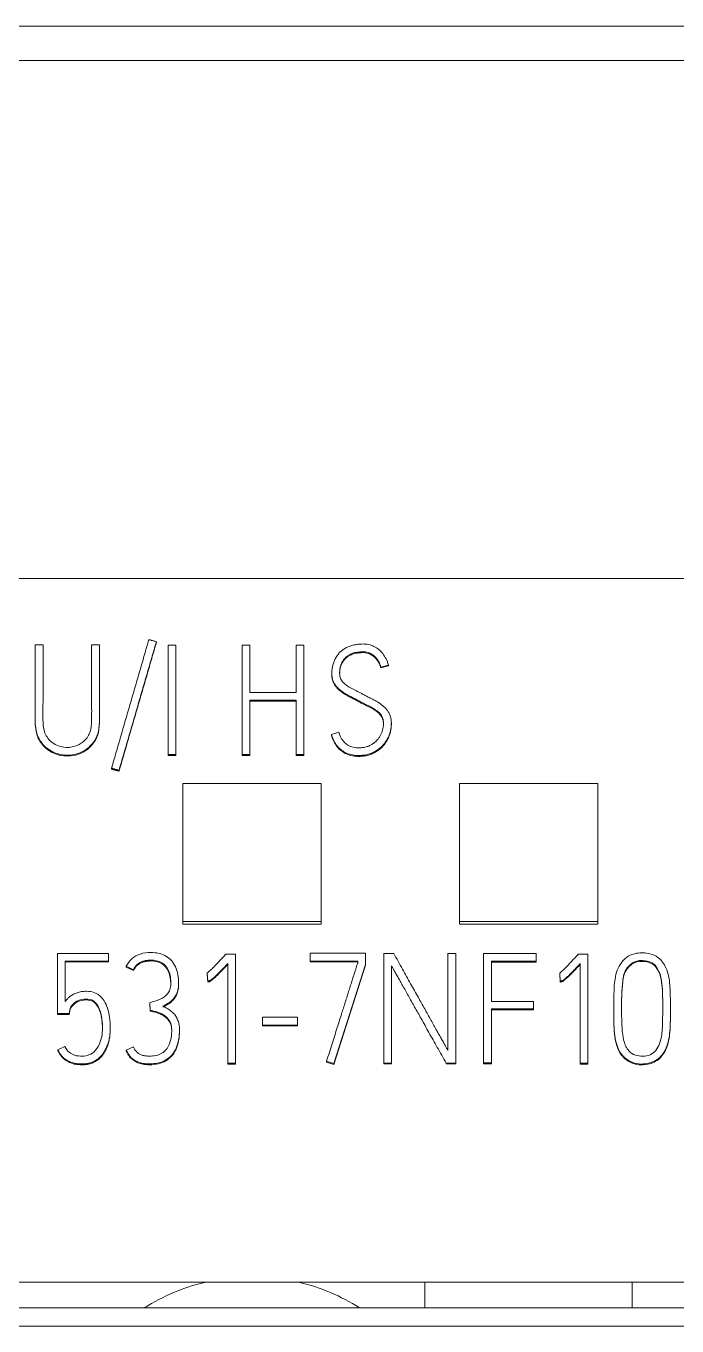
# Model space of a CAD drawing. Header units: millimetres. Extents: x 4137 to 6698, y 1400 to 3585.
# Drawn here: x 5156.38 to 5165.8, y 3076.97 to 3095.78 of the extents above; entities that cross this region are included whole.
import ezdxf

# ---------------------------------------------------------------- set-up
doc = ezdxf.new("R2010")
doc.units = ezdxf.units.MM
doc.layers.add('000-PI-Oprema', color=30, linetype='Continuous', lineweight=5)
doc.layers.add('004-PI-DIN Šina', color=3, linetype='Continuous')

msp = doc.modelspace()

# ---------------------------------------------------------------- linework, layer by layer
at = {"layer": '000-PI-Oprema', "color": 0, "linetype": 'ByBlock', "lineweight": 0}
for p, q in [((5176.048, 3087.785), (5151.248, 3087.785)), ((5157.327, 3086.826), (5157.327, 3086.814)), ((5158.264, 3086.87), (5158.264, 3086.858)), ((5159.504, 3086.822), (5159.504, 3085.239)), ((5159.615, 3086.822), (5159.504, 3086.822)), ((5159.615, 3086.135), (5159.615, 3086.822)), ((5160.398, 3086.822), (5160.285, 3086.822)), ((5160.285, 3086.822), (5160.285, 3086.135)), ((5160.398, 3085.239), (5160.398, 3086.822)), ((5157.327, 3086.592), (5157.327, 3086.571)), ((5157.327, 3086.387), (5157.327, 3086.4)), ((5160.802, 3086.413), (5160.802, 3086.401)), ((5161.512, 3086.503), (5161.621, 3086.533)), ((5161.512, 3086.49), (5161.621, 3086.521)), ((5161.512, 3086.503), (5161.512, 3086.49)), ((5161.621, 3086.533), (5161.621, 3086.521)), ((5156.51, 3086.202), (5156.51, 3086.189)), ((5157.327, 3086.141), (5157.327, 3086.128)), ((5160.285, 3086.135), (5159.615, 3086.135)), ((5159.615, 3085.239), (5159.615, 3086.023)), ((5159.615, 3086.023), (5160.285, 3086.023)), ((5160.285, 3086.023), (5160.285, 3085.239)), ((5159.615, 3086.01), (5160.285, 3086.01)), ((5156.509, 3085.782), (5156.509, 3085.769)), ((5161.663, 3085.675), (5161.663, 3085.688)), ((5160.904, 3085.561), (5160.796, 3085.53)), ((5160.796, 3085.53), (5160.796, 3085.517)), ((5158.435, 3085.237), (5158.435, 3085.224)), ((5158.545, 3085.237), (5158.545, 3085.224)), ((5159.504, 3085.239), (5159.504, 3085.226)), ((5159.504, 3085.239), (5159.615, 3085.239)), ((5159.504, 3085.226), (5159.615, 3085.226)), ((5159.615, 3085.239), (5159.615, 3085.226)), ((5160.285, 3085.239), (5160.285, 3085.226)), ((5160.285, 3085.239), (5160.398, 3085.239)), ((5160.285, 3085.226), (5160.398, 3085.226)), ((5160.398, 3085.239), (5160.398, 3085.226)), ((5157.616, 3085.041), (5157.616, 3085.028)), ((5157.724, 3085.01), (5157.724, 3084.998)), ((5158.648, 3084.82), (5158.648, 3082.822)), ((5160.648, 3084.82), (5158.648, 3084.82)), ((5160.648, 3082.822), (5160.648, 3084.82)), ((5162.648, 3084.82), (5162.648, 3082.822)), ((5164.648, 3084.82), (5162.648, 3084.82)), ((5164.648, 3082.822), (5164.648, 3084.82)), ((5158.648, 3082.822), (5158.648, 3082.783)), ((5158.648, 3082.822), (5160.648, 3082.822)), ((5158.648, 3082.783), (5160.648, 3082.783)), ((5160.648, 3082.822), (5160.648, 3082.783)), ((5162.648, 3082.822), (5162.648, 3082.783)), ((5162.648, 3082.822), (5164.648, 3082.822)), ((5162.648, 3082.783), (5164.648, 3082.783)), ((5164.648, 3082.822), (5164.648, 3082.783)), ((5156.835, 3082.36), (5157.573, 3082.36)), ((5156.835, 3081.489), (5156.835, 3082.36)), ((5157.573, 3082.36), (5157.573, 3082.25)), ((5159.269, 3082.352), (5159.409, 3082.352)), ((5159.409, 3082.352), (5159.409, 3080.771)), ((5160.489, 3082.363), (5160.489, 3082.25)), ((5161.288, 3082.363), (5160.489, 3082.363)), ((5161.288, 3082.202), (5161.288, 3082.363)), ((5161.555, 3082.36), (5161.555, 3080.773)), ((5161.699, 3082.36), (5161.555, 3082.36)), ((5162.595, 3082.36), (5162.482, 3082.36)), ((5162.482, 3082.36), (5162.482, 3080.956)), ((5162.595, 3080.773), (5162.595, 3082.36)), ((5162.997, 3082.36), (5162.997, 3080.778)), ((5163.758, 3082.36), (5162.997, 3082.36)), ((5163.758, 3082.248), (5163.758, 3082.36)), ((5164.368, 3082.352), (5164.508, 3082.352)), ((5164.508, 3082.352), (5164.508, 3080.771)), ((5156.945, 3082.25), (5156.945, 3081.665)), ((5157.573, 3082.25), (5156.945, 3082.25)), ((5157.573, 3082.238), (5156.945, 3082.238)), ((5157.573, 3082.25), (5157.573, 3082.238)), ((5157.829, 3082.176), (5157.829, 3082.163)), ((5157.829, 3082.176), (5157.931, 3082.125)), ((5157.829, 3082.163), (5157.931, 3082.112)), ((5157.931, 3082.125), (5157.931, 3082.112)), ((5159, 3082.077), (5159, 3082.064)), ((5159.007, 3081.96), (5159, 3082.077)), ((5159.298, 3080.771), (5159.298, 3082.215)), ((5160.489, 3082.25), (5160.489, 3082.238)), ((5160.489, 3082.25), (5161.177, 3082.25)), ((5160.489, 3082.238), (5161.177, 3082.238)), ((5160.833, 3080.767), (5161.288, 3082.202)), ((5160.833, 3080.754), (5161.288, 3082.189)), ((5161.177, 3082.25), (5161.177, 3082.22)), ((5161.288, 3082.202), (5161.288, 3082.189)), ((5161.666, 3080.773), (5161.666, 3082.182)), ((5163.11, 3081.667), (5163.11, 3082.248)), ((5163.11, 3082.248), (5163.758, 3082.248)), ((5163.11, 3082.236), (5163.758, 3082.236)), ((5163.758, 3082.248), (5163.758, 3082.236)), ((5164.1, 3082.077), (5164.1, 3082.064)), ((5164.107, 3081.96), (5164.1, 3082.077)), ((5164.397, 3080.771), (5164.397, 3082.215)), ((5158.585, 3081.915), (5158.585, 3081.936)), ((5159.007, 3081.947), (5159, 3082.064)), ((5159.007, 3081.96), (5159.007, 3081.947)), ((5164.107, 3081.947), (5164.1, 3082.064)), ((5164.107, 3081.96), (5164.107, 3081.947)), ((5158.168, 3081.647), (5158.168, 3081.635)), ((5158.168, 3081.647), (5158.175, 3081.537)), ((5158.168, 3081.635), (5158.175, 3081.525)), ((5158.175, 3081.537), (5158.175, 3081.525)), ((5163.718, 3081.667), (5163.11, 3081.667)), ((5163.11, 3080.778), (5163.11, 3081.557)), ((5163.11, 3081.557), (5163.718, 3081.557)), ((5163.11, 3081.544), (5163.718, 3081.544)), ((5163.718, 3081.557), (5163.718, 3081.667)), ((5163.718, 3081.557), (5163.718, 3081.544)), ((5164.881, 3081.624), (5164.881, 3081.612)), ((5165.7, 3081.581), (5165.7, 3081.593)), ((5156.835, 3081.489), (5156.835, 3081.476)), ((5157.003, 3081.489), (5156.835, 3081.489)), ((5157.003, 3081.476), (5156.835, 3081.476)), ((5157.003, 3081.489), (5157.003, 3081.476)), ((5159.799, 3081.436), (5159.799, 3081.324)), ((5160.305, 3081.436), (5159.799, 3081.436)), ((5159.799, 3081.324), (5159.799, 3081.311)), ((5159.799, 3081.324), (5160.305, 3081.324)), ((5160.305, 3081.324), (5160.305, 3081.436)), ((5160.305, 3081.324), (5160.305, 3081.311)), ((5157.596, 3081.27), (5157.596, 3081.283)), ((5158.599, 3081.228), (5158.599, 3081.25)), ((5159.799, 3081.311), (5160.305, 3081.311)), ((5156.839, 3080.967), (5156.941, 3081.013)), ((5156.839, 3080.967), (5156.839, 3080.954)), ((5157.931, 3081.009), (5157.829, 3080.963)), ((5157.829, 3080.963), (5157.829, 3080.95)), ((5159.298, 3080.771), (5159.298, 3080.759)), ((5159.409, 3080.771), (5159.298, 3080.771)), ((5159.409, 3080.759), (5159.298, 3080.759)), ((5159.409, 3080.771), (5159.409, 3080.759)), ((5160.727, 3080.802), (5160.727, 3080.789)), ((5160.727, 3080.802), (5160.833, 3080.767)), ((5160.727, 3080.789), (5160.833, 3080.754)), ((5160.833, 3080.767), (5160.833, 3080.754)), ((5161.555, 3080.773), (5161.666, 3080.773)), ((5161.555, 3080.773), (5161.555, 3080.761)), ((5161.555, 3080.761), (5161.666, 3080.761)), ((5161.666, 3080.773), (5161.666, 3080.761)), ((5162.456, 3080.773), (5162.456, 3080.761)), ((5162.456, 3080.773), (5162.595, 3080.773)), ((5162.456, 3080.761), (5162.595, 3080.761)), ((5162.595, 3080.773), (5162.595, 3080.761)), ((5162.997, 3080.778), (5162.997, 3080.765)), ((5162.997, 3080.778), (5163.11, 3080.778)), ((5162.997, 3080.765), (5163.11, 3080.765)), ((5163.11, 3080.778), (5163.11, 3080.765)), ((5164.508, 3080.771), (5164.397, 3080.771)), ((5164.397, 3080.771), (5164.397, 3080.759)), ((5164.508, 3080.759), (5164.397, 3080.759)), ((5164.508, 3080.771), (5164.508, 3080.759)), ((5176.048, 3077.602), (5151.248, 3077.602)), ((5162.148, 3077.602), (5162.148, 3077.234)), ((5165.148, 3077.602), (5165.148, 3077.234)), ((5176.148, 3077.234), (5151.148, 3077.234)), ((5176.148, 3076.97), (5151.148, 3076.97))]:
    msp.add_line(p, q, dxfattribs=at)
for start, end in [(103.753, 122.3801), (57.6199, 76.247)]:
    msp.add_arc((5159.648, 3074.785), 2.9, start, end, dxfattribs=at)
for points, knots in [([(5156.511, 3086.826), (5156.511, 3086.756), (5156.51, 3086.6), (5156.511, 3086.36), (5156.51, 3086.122), (5156.512, 3085.905), (5156.505, 3085.699), (5156.535, 3085.486), (5156.678, 3085.31), (5156.872, 3085.225), (5157.069, 3085.226), (5157.245, 3085.295), (5157.368, 3085.42), (5157.439, 3085.582), (5157.441, 3085.772), (5157.44, 3086.003), (5157.44, 3086.274), (5157.44, 3086.538), (5157.44, 3086.724), (5157.44, 3086.811), (5157.44, 3086.826)], [0, 0, 0, 0, 0.056588, 0.12618, 0.193845, 0.248988, 0.301001, 0.361119, 0.417663, 0.475034, 0.525525, 0.571601, 0.623134, 0.662261, 0.7114, 0.774249, 0.84962, 0.929927, 0.98784, 1, 1, 1, 1]), ([(5157.327, 3086.826), (5157.327, 3086.784), (5157.327, 3086.685), (5157.327, 3086.517), (5157.327, 3086.295), (5157.327, 3086.038), (5157.329, 3085.784), (5157.324, 3085.563), (5157.22, 3085.418), (5157.08, 3085.345), (5156.909, 3085.331), (5156.735, 3085.405), (5156.628, 3085.568), (5156.623, 3085.739), (5156.624, 3085.916), (5156.624, 3086.123), (5156.624, 3086.377), (5156.624, 3086.619), (5156.624, 3086.772), (5156.624, 3086.826)], [0, 0, 0, 0, 0.037912, 0.088194, 0.15005, 0.235584, 0.316728, 0.37904, 0.427403, 0.467304, 0.515197, 0.575318, 0.625401, 0.679015, 0.724908, 0.783705, 0.863784, 0.951314, 1, 1, 1, 1]), ([(5161.621, 3086.533), (5161.612, 3086.564), (5161.59, 3086.622), (5161.542, 3086.698), (5161.483, 3086.76), (5161.414, 3086.805), (5161.335, 3086.832), (5161.257, 3086.839), (5161.186, 3086.835), (5161.123, 3086.825), (5161.066, 3086.809), (5161.013, 3086.786), (5160.965, 3086.757), (5160.923, 3086.723), (5160.888, 3086.682), (5160.857, 3086.637), (5160.833, 3086.586), (5160.815, 3086.531), (5160.805, 3086.472), (5160.801, 3086.413), (5160.805, 3086.359), (5160.816, 3086.311), (5160.835, 3086.269), (5160.861, 3086.232), (5160.892, 3086.198), (5160.927, 3086.167), (5160.965, 3086.139), (5161.007, 3086.112), (5161.052, 3086.088), (5161.099, 3086.065), (5161.146, 3086.04), (5161.192, 3086.014), (5161.238, 3085.99), (5161.282, 3085.968), (5161.325, 3085.947), (5161.367, 3085.927), (5161.405, 3085.905), (5161.44, 3085.883), (5161.472, 3085.858), (5161.498, 3085.831), (5161.521, 3085.802), (5161.539, 3085.769), (5161.548, 3085.73), (5161.551, 3085.691), (5161.549, 3085.652), (5161.542, 3085.615), (5161.532, 3085.575), (5161.517, 3085.535), (5161.496, 3085.497), (5161.471, 3085.461), (5161.44, 3085.427), (5161.403, 3085.397), (5161.36, 3085.371), (5161.311, 3085.35), (5161.255, 3085.338), (5161.171, 3085.333), (5161.061, 3085.348), (5160.953, 3085.434), (5160.913, 3085.516), (5160.904, 3085.561)], [0, 0, 0, 0, 0.029502, 0.056552, 0.082213, 0.107035, 0.131706, 0.157625, 0.177725, 0.196768, 0.215008, 0.232485, 0.249262, 0.265692, 0.282067, 0.298646, 0.315747, 0.333416, 0.35172, 0.370963, 0.387214, 0.402039, 0.415923, 0.429557, 0.443355, 0.457518, 0.472137, 0.48722, 0.502837, 0.518847, 0.535063, 0.551489, 0.567151, 0.582304, 0.596956, 0.611001, 0.624363, 0.637091, 0.649186, 0.660727, 0.671894, 0.683121, 0.695107, 0.708316, 0.719066, 0.730707, 0.743348, 0.756492, 0.769735, 0.783289, 0.797204, 0.811603, 0.826753, 0.842746, 0.859925, 0.878764, 0.920226, 0.957605, 1, 1, 1, 1]), ([(5160.796, 3085.53), (5160.805, 3085.498), (5160.828, 3085.439), (5160.877, 3085.361), (5160.94, 3085.299), (5161.015, 3085.255), (5161.102, 3085.229), (5161.187, 3085.222), (5161.264, 3085.227), (5161.331, 3085.24), (5161.392, 3085.263), (5161.447, 3085.293), (5161.497, 3085.328), (5161.54, 3085.369), (5161.577, 3085.415), (5161.608, 3085.465), (5161.632, 3085.518), (5161.65, 3085.574), (5161.661, 3085.631), (5161.665, 3085.689), (5161.661, 3085.745), (5161.649, 3085.798), (5161.627, 3085.845), (5161.599, 3085.886), (5161.566, 3085.923), (5161.528, 3085.955), (5161.486, 3085.985), (5161.442, 3086.013), (5161.394, 3086.037), (5161.344, 3086.062), (5161.295, 3086.087), (5161.248, 3086.112), (5161.203, 3086.136), (5161.161, 3086.157), (5161.12, 3086.178), (5161.082, 3086.197), (5161.047, 3086.218), (5161.015, 3086.239), (5160.986, 3086.261), (5160.962, 3086.285), (5160.941, 3086.312), (5160.926, 3086.341), (5160.917, 3086.375), (5160.914, 3086.42), (5160.918, 3086.473), (5160.93, 3086.531), (5160.951, 3086.578), (5160.979, 3086.617), (5161.009, 3086.65), (5161.043, 3086.675), (5161.079, 3086.694), (5161.117, 3086.709), (5161.154, 3086.717), (5161.19, 3086.721), (5161.222, 3086.724), (5161.255, 3086.726), (5161.289, 3086.723), (5161.326, 3086.716), (5161.358, 3086.703), (5161.387, 3086.686), (5161.413, 3086.667), (5161.435, 3086.645), (5161.454, 3086.622), (5161.471, 3086.598), (5161.485, 3086.573), (5161.496, 3086.548), (5161.505, 3086.525), (5161.51, 3086.51), (5161.512, 3086.503)], [0, 0, 0, 0, 0.030216, 0.057834, 0.084112, 0.110126, 0.13699, 0.166062, 0.187444, 0.207786, 0.227532, 0.246694, 0.265147, 0.28321, 0.301078, 0.318906, 0.33698, 0.354995, 0.372624, 0.390132, 0.408102, 0.424528, 0.439934, 0.454952, 0.469937, 0.485134, 0.500714, 0.516729, 0.533253, 0.550073, 0.566929, 0.583824, 0.598837, 0.613277, 0.627146, 0.64033, 0.652736, 0.664395, 0.675364, 0.685785, 0.695827, 0.705789, 0.716159, 0.727332, 0.74751, 0.765141, 0.780786, 0.795151, 0.808601, 0.821478, 0.833928, 0.845962, 0.857807, 0.868933, 0.878649, 0.88698, 0.899043, 0.910208, 0.920757, 0.930874, 0.940594, 0.950061, 0.959303, 0.96829, 0.9771, 0.985473, 0.993098, 1, 1, 1, 1]), ([(5160.915, 3086.405), (5160.916, 3086.425), (5160.918, 3086.463), (5160.93, 3086.518), (5160.951, 3086.565), (5160.979, 3086.604), (5161.009, 3086.637), (5161.043, 3086.662), (5161.079, 3086.682), (5161.117, 3086.696), (5161.154, 3086.704), (5161.19, 3086.708), (5161.222, 3086.711), (5161.255, 3086.713), (5161.289, 3086.711), (5161.326, 3086.703), (5161.358, 3086.69), (5161.387, 3086.673), (5161.413, 3086.654), (5161.435, 3086.632), (5161.454, 3086.609), (5161.471, 3086.585), (5161.485, 3086.56), (5161.496, 3086.535), (5161.505, 3086.512), (5161.51, 3086.497), (5161.512, 3086.49)], [0, 0, 0, 0, 0.065823, 0.131059, 0.188942, 0.242091, 0.291852, 0.339495, 0.385558, 0.430084, 0.473906, 0.515072, 0.551021, 0.581842, 0.626473, 0.667782, 0.706813, 0.744244, 0.780205, 0.815232, 0.849428, 0.882676, 0.915274, 0.946254, 0.974465, 1, 1, 1, 1]), ([(5160.802, 3086.407), (5160.802, 3086.404), (5160.802, 3086.383), (5160.805, 3086.346), (5160.816, 3086.298), (5160.835, 3086.256), (5160.861, 3086.219), (5160.892, 3086.185), (5160.927, 3086.154), (5160.965, 3086.126), (5161.007, 3086.1), (5161.052, 3086.076), (5161.099, 3086.052), (5161.146, 3086.027), (5161.192, 3086.002), (5161.238, 3085.977), (5161.282, 3085.955), (5161.325, 3085.935), (5161.367, 3085.915), (5161.405, 3085.893), (5161.44, 3085.87), (5161.472, 3085.846), (5161.498, 3085.819), (5161.521, 3085.789), (5161.539, 3085.756), (5161.548, 3085.718), (5161.55, 3085.691), (5161.55, 3085.677)], [0, 0, 0, 0, 0.008262, 0.056111, 0.099761, 0.14064, 0.180782, 0.221408, 0.263107, 0.306149, 0.350557, 0.396538, 0.443676, 0.491422, 0.539784, 0.585899, 0.630514, 0.673652, 0.715005, 0.754346, 0.79182, 0.827432, 0.861414, 0.894293, 0.927346, 0.962637, 1, 1, 1, 1]), ([(5156.509, 3085.769), (5156.509, 3085.745), (5156.511, 3085.645), (5156.535, 3085.473), (5156.678, 3085.298), (5156.872, 3085.212), (5157.069, 3085.213), (5157.245, 3085.282), (5157.368, 3085.407), (5157.439, 3085.569), (5157.441, 3085.759), (5157.44, 3085.99), (5157.44, 3086.198), (5157.44, 3086.329), (5157.44, 3086.365)], [0, 0, 0, 0, 0.033223, 0.13371, 0.228223, 0.324119, 0.408514, 0.48553, 0.571667, 0.637068, 0.719204, 0.824256, 0.950238, 1, 1, 1, 1]), ([(5160.796, 3085.517), (5160.805, 3085.486), (5160.828, 3085.426), (5160.877, 3085.348), (5160.94, 3085.287), (5161.015, 3085.242), (5161.102, 3085.216), (5161.187, 3085.209), (5161.264, 3085.214), (5161.331, 3085.227), (5161.392, 3085.25), (5161.447, 3085.28), (5161.497, 3085.316), (5161.54, 3085.356), (5161.577, 3085.402), (5161.608, 3085.452), (5161.632, 3085.506), (5161.65, 3085.561), (5161.661, 3085.618), (5161.663, 3085.657), (5161.663, 3085.677), (5161.663, 3085.677)], [0, 0, 0, 0, 0.077352, 0.148056, 0.215328, 0.281923, 0.350695, 0.425118, 0.479856, 0.531932, 0.582482, 0.631538, 0.678776, 0.725017, 0.770759, 0.816399, 0.862669, 0.908787, 0.953917, 0.998739, 1, 1, 1, 1]), ([(5158.359, 3081.597), (5158.368, 3081.601), (5158.386, 3081.61), (5158.413, 3081.626), (5158.439, 3081.642), (5158.465, 3081.66), (5158.49, 3081.681), (5158.513, 3081.704), (5158.534, 3081.731), (5158.551, 3081.761), (5158.567, 3081.794), (5158.578, 3081.832), (5158.584, 3081.876), (5158.587, 3081.951), (5158.579, 3082.051), (5158.545, 3082.167), (5158.486, 3082.26), (5158.404, 3082.327), (5158.299, 3082.367), (5158.172, 3082.378), (5158.034, 3082.363), (5157.906, 3082.292), (5157.848, 3082.219), (5157.829, 3082.176)], [0, 0, 0, 0, 0.019459, 0.039301, 0.05955, 0.080105, 0.100989, 0.122386, 0.144292, 0.16684, 0.190353, 0.215738, 0.244087, 0.27581, 0.363621, 0.439823, 0.508996, 0.575574, 0.644592, 0.722009, 0.822031, 0.909956, 1, 1, 1, 1]), ([(5157.931, 3082.125), (5157.936, 3082.134), (5157.946, 3082.152), (5157.963, 3082.176), (5157.982, 3082.197), (5158.003, 3082.213), (5158.024, 3082.228), (5158.046, 3082.239), (5158.068, 3082.247), (5158.091, 3082.254), (5158.115, 3082.258), (5158.138, 3082.261), (5158.161, 3082.263), (5158.231, 3082.265), (5158.35, 3082.246), (5158.462, 3082.104), (5158.475, 3081.971), (5158.471, 3081.878), (5158.462, 3081.838), (5158.446, 3081.804), (5158.425, 3081.774), (5158.401, 3081.749), (5158.374, 3081.727), (5158.343, 3081.709), (5158.311, 3081.693), (5158.276, 3081.68), (5158.24, 3081.669), (5158.204, 3081.658), (5158.18, 3081.651), (5158.168, 3081.647)], [0, 0, 0, 0, 0.025161, 0.048595, 0.070641, 0.091589, 0.111603, 0.13094, 0.14993, 0.168791, 0.187661, 0.206323, 0.224495, 0.242226, 0.372375, 0.490579, 0.643633, 0.679942, 0.712328, 0.741834, 0.769901, 0.797396, 0.824894, 0.852838, 0.881452, 0.911007, 0.940973, 0.970636, 1, 1, 1, 1]), ([(5159, 3082.077), (5159.02, 3082.093), (5159.056, 3082.125), (5159.111, 3082.181), (5159.163, 3082.236), (5159.218, 3082.295), (5159.251, 3082.332), (5159.269, 3082.352)], [0, 0, 0, 0, 0.198846, 0.377684, 0.606339, 0.795382, 1, 1, 1, 1]), ([(5162.482, 3080.956), (5162.477, 3080.965), (5162.466, 3080.986), (5162.445, 3081.023), (5162.42, 3081.069), (5162.389, 3081.123), (5162.355, 3081.183), (5162.318, 3081.249), (5162.278, 3081.321), (5162.235, 3081.397), (5162.191, 3081.476), (5162.146, 3081.558), (5162.1, 3081.64), (5162.032, 3081.761), (5161.94, 3081.926), (5161.822, 3082.139), (5161.741, 3082.285), (5161.699, 3082.36)], [0, 0, 0, 0, 0.019057, 0.045144, 0.078261, 0.117077, 0.160259, 0.207807, 0.259003, 0.31313, 0.370188, 0.428711, 0.487234, 0.545757, 0.688172, 0.839586, 1, 1, 1, 1]), ([(5164.1, 3082.077), (5164.119, 3082.093), (5164.156, 3082.125), (5164.21, 3082.181), (5164.263, 3082.236), (5164.317, 3082.295), (5164.351, 3082.332), (5164.368, 3082.352)], [0, 0, 0, 0, 0.198846, 0.377684, 0.606339, 0.795382, 1, 1, 1, 1]), ([(5165.211, 3082.363), (5165.168, 3082.355), (5165.044, 3082.314), (5164.91, 3082.122), (5164.878, 3081.825), (5164.882, 3081.528), (5164.881, 3081.273), (5164.911, 3081.063), (5164.971, 3080.898), (5165.153, 3080.764), (5165.355, 3080.745), (5165.559, 3080.84), (5165.669, 3081.034), (5165.7, 3081.267), (5165.7, 3081.522), (5165.701, 3081.776), (5165.689, 3081.989), (5165.636, 3082.174), (5165.545, 3082.3), (5165.385, 3082.372), (5165.274, 3082.374), (5165.211, 3082.363)], [0, 0, 0, 0, 0.03125, 0.09375, 0.15625, 0.25, 0.3125, 0.34375, 0.40625, 0.4375, 0.5, 0.546875, 0.59375, 0.65625, 0.71875, 0.78125, 0.84375, 0.875, 0.921875, 0.953125, 1, 1, 1, 1]), ([(5165.437, 3082.222), (5165.407, 3082.24), (5165.318, 3082.263), (5165.173, 3082.255), (5165.03, 3082.121), (5165.005, 3081.922), (5164.992, 3081.716), (5164.995, 3081.538), (5164.995, 3081.363), (5165.004, 3081.205), (5165.037, 3081.032), (5165.121, 3080.907), (5165.281, 3080.862), (5165.473, 3080.889), (5165.574, 3081.11), (5165.589, 3081.347), (5165.589, 3081.596), (5165.588, 3081.823), (5165.572, 3081.999), (5165.529, 3082.134), (5165.467, 3082.204), (5165.437, 3082.222)], [0, 0, 0, 0, 0.03125, 0.078125, 0.125, 0.1875, 0.25, 0.3125, 0.34375, 0.40625, 0.453125, 0.5, 0.53125, 0.59375, 0.65625, 0.71875, 0.8125, 0.875, 0.921875, 0.96875, 1, 1, 1, 1]), ([(5157.931, 3082.112), (5157.936, 3082.122), (5157.946, 3082.139), (5157.963, 3082.164), (5157.982, 3082.184), (5158.003, 3082.201), (5158.024, 3082.215), (5158.046, 3082.226), (5158.068, 3082.234), (5158.091, 3082.241), (5158.115, 3082.246), (5158.138, 3082.249), (5158.161, 3082.251), (5158.231, 3082.252), (5158.35, 3082.233), (5158.459, 3082.095), (5158.472, 3081.985), (5158.472, 3081.925)], [0, 0, 0, 0, 0.039855, 0.076975, 0.111896, 0.145077, 0.176779, 0.207409, 0.237489, 0.267365, 0.297255, 0.326816, 0.355601, 0.383686, 0.589842, 0.777078, 1, 1, 1, 1]), ([(5159.298, 3082.215), (5159.28, 3082.196), (5159.247, 3082.161), (5159.2, 3082.113), (5159.161, 3082.073), (5159.129, 3082.041), (5159.101, 3082.015), (5159.078, 3081.995), (5159.059, 3081.98), (5159.044, 3081.97), (5159.032, 3081.964), (5159.022, 3081.962), (5159.014, 3081.96), (5159.009, 3081.96), (5159.007, 3081.96)], [0, 0, 0, 0, 0.200504, 0.370797, 0.510902, 0.6264, 0.722885, 0.800448, 0.861213, 0.907383, 0.939504, 0.963232, 0.983337, 1, 1, 1, 1]), ([(5159.298, 3082.202), (5159.28, 3082.183), (5159.247, 3082.148), (5159.2, 3082.1), (5159.161, 3082.06), (5159.129, 3082.028), (5159.101, 3082.003), (5159.078, 3081.982), (5159.059, 3081.968), (5159.044, 3081.957), (5159.032, 3081.952), (5159.022, 3081.949), (5159.014, 3081.948), (5159.009, 3081.947), (5159.007, 3081.947)], [0, 0, 0, 0, 0.200504, 0.370797, 0.510902, 0.6264, 0.722885, 0.800448, 0.861213, 0.907383, 0.939504, 0.963232, 0.983337, 1, 1, 1, 1]), ([(5161.177, 3082.22), (5161.176, 3082.217), (5161.172, 3082.206), (5161.165, 3082.184), (5161.154, 3082.15), (5161.14, 3082.105), (5161.122, 3082.051), (5161.102, 3081.988), (5161.08, 3081.918), (5161.056, 3081.843), (5161.031, 3081.762), (5161.004, 3081.677), (5160.977, 3081.591), (5160.935, 3081.461), (5160.879, 3081.282), (5160.805, 3081.048), (5160.753, 3080.886), (5160.727, 3080.802)], [0, 0, 0, 0, 0.006664, 0.022274, 0.046836, 0.07897, 0.117297, 0.161819, 0.211415, 0.264968, 0.322476, 0.382404, 0.443215, 0.50491, 0.65714, 0.82217, 1, 1, 1, 1]), ([(5161.666, 3082.182), (5161.67, 3082.174), (5161.681, 3082.153), (5161.7, 3082.118), (5161.726, 3082.073), (5161.756, 3082.02), (5161.79, 3081.959), (5161.827, 3081.893), (5161.868, 3081.822), (5161.91, 3081.746), (5161.954, 3081.666), (5162, 3081.584), (5162.047, 3081.502), (5162.116, 3081.379), (5162.209, 3081.212), (5162.33, 3080.997), (5162.413, 3080.85), (5162.456, 3080.773)], [0, 0, 0, 0, 0.017881, 0.043036, 0.075471, 0.113785, 0.156579, 0.203853, 0.254825, 0.308715, 0.365522, 0.423995, 0.482881, 0.542179, 0.685414, 0.838021, 1, 1, 1, 1]), ([(5164.397, 3082.215), (5164.379, 3082.196), (5164.346, 3082.161), (5164.3, 3082.113), (5164.261, 3082.073), (5164.228, 3082.041), (5164.2, 3082.015), (5164.177, 3081.995), (5164.158, 3081.98), (5164.143, 3081.97), (5164.131, 3081.964), (5164.121, 3081.962), (5164.114, 3081.96), (5164.109, 3081.96), (5164.107, 3081.96)], [0, 0, 0, 0, 0.200504, 0.370797, 0.510902, 0.6264, 0.722885, 0.800448, 0.861213, 0.907383, 0.939504, 0.963232, 0.983337, 1, 1, 1, 1]), ([(5164.397, 3082.202), (5164.379, 3082.183), (5164.346, 3082.148), (5164.3, 3082.1), (5164.261, 3082.06), (5164.228, 3082.028), (5164.2, 3082.003), (5164.177, 3081.982), (5164.158, 3081.968), (5164.143, 3081.957), (5164.131, 3081.952), (5164.121, 3081.949), (5164.114, 3081.948), (5164.109, 3081.947), (5164.107, 3081.947)], [0, 0, 0, 0, 0.200504, 0.370797, 0.510902, 0.6264, 0.722885, 0.800448, 0.861213, 0.907383, 0.939504, 0.963232, 0.983337, 1, 1, 1, 1]), ([(5165.437, 3082.209), (5165.407, 3082.228), (5165.318, 3082.25), (5165.173, 3082.243), (5165.03, 3082.108), (5165.005, 3081.91), (5164.995, 3081.746), (5164.994, 3081.649), (5164.994, 3081.622)], [0, 0, 0, 0, 0.114194, 0.285486, 0.456777, 0.685166, 0.913555, 1, 1, 1, 1]), ([(5165.589, 3081.535), (5165.589, 3081.563), (5165.589, 3081.661), (5165.588, 3081.81), (5165.572, 3081.986), (5165.529, 3082.122), (5165.467, 3082.191), (5165.437, 3082.209)], [0, 0, 0, 0, 0.115044, 0.410029, 0.631268, 0.852507, 1, 1, 1, 1]), ([(5158.359, 3081.584), (5158.368, 3081.588), (5158.386, 3081.598), (5158.413, 3081.613), (5158.439, 3081.629), (5158.465, 3081.647), (5158.49, 3081.668), (5158.513, 3081.692), (5158.534, 3081.718), (5158.551, 3081.748), (5158.567, 3081.782), (5158.578, 3081.82), (5158.584, 3081.863), (5158.585, 3081.894), (5158.585, 3081.911), (5158.585, 3081.912)], [0, 0, 0, 0, 0.070239, 0.141859, 0.214947, 0.289138, 0.36452, 0.44175, 0.520823, 0.60221, 0.68708, 0.778706, 0.881031, 0.995537, 1, 1, 1, 1]), ([(5156.945, 3081.665), (5156.95, 3081.671), (5156.96, 3081.684), (5156.976, 3081.703), (5156.994, 3081.72), (5157.014, 3081.737), (5157.037, 3081.753), (5157.061, 3081.768), (5157.088, 3081.781), (5157.117, 3081.792), (5157.149, 3081.801), (5157.184, 3081.808), (5157.221, 3081.812), (5157.28, 3081.814), (5157.36, 3081.803), (5157.448, 3081.753), (5157.515, 3081.671), (5157.563, 3081.562), (5157.591, 3081.427), (5157.597, 3081.303), (5157.594, 3081.2), (5157.584, 3081.129), (5157.567, 3081.063), (5157.545, 3081.002), (5157.517, 3080.948), (5157.485, 3080.9), (5157.448, 3080.858), (5157.406, 3080.824), (5157.359, 3080.796), (5157.308, 3080.777), (5157.254, 3080.765), (5157.211, 3080.762), (5157.177, 3080.763), (5157.153, 3080.764), (5157.124, 3080.765), (5157.093, 3080.769), (5157.06, 3080.777), (5157.026, 3080.787), (5156.991, 3080.802), (5156.957, 3080.823), (5156.923, 3080.848), (5156.891, 3080.88), (5156.862, 3080.92), (5156.847, 3080.951), (5156.839, 3080.967)], [0, 0, 0, 0, 0.010575, 0.021534, 0.032937, 0.044729, 0.056875, 0.069452, 0.0826, 0.096505, 0.111279, 0.126985, 0.143702, 0.161538, 0.205913, 0.248141, 0.293825, 0.346182, 0.40699, 0.478261, 0.512629, 0.544859, 0.575282, 0.604004, 0.631084, 0.6569, 0.681684, 0.705765, 0.729734, 0.753772, 0.778045, 0.803118, 0.812005, 0.822876, 0.835737, 0.849942, 0.864952, 0.880894, 0.897668, 0.915306, 0.934053, 0.954105, 0.975931, 1, 1, 1, 1]), ([(5156.941, 3081.013), (5156.957, 3080.98), (5156.995, 3080.929), (5157.088, 3080.879), (5157.189, 3080.871), (5157.299, 3080.885), (5157.396, 3080.959), (5157.458, 3081.077), (5157.489, 3081.222), (5157.483, 3081.386), (5157.455, 3081.552), (5157.36, 3081.699), (5157.208, 3081.705), (5157.095, 3081.669), (5157.019, 3081.585), (5157.004, 3081.526), (5157.003, 3081.489)], [0, 0, 0, 0, 0.059022, 0.110017, 0.175174, 0.228533, 0.294979, 0.374406, 0.452147, 0.547151, 0.653629, 0.744768, 0.81483, 0.893356, 0.941956, 1, 1, 1, 1]), ([(5157.485, 3081.267), (5157.485, 3081.3), (5157.479, 3081.395), (5157.455, 3081.539), (5157.36, 3081.686), (5157.208, 3081.692), (5157.095, 3081.656), (5157.019, 3081.572), (5157.004, 3081.513), (5157.003, 3081.476)], [0, 0, 0, 0, 0.110862, 0.319923, 0.498869, 0.636431, 0.790612, 0.886035, 1, 1, 1, 1]), ([(5157.829, 3080.963), (5157.832, 3080.955), (5157.84, 3080.939), (5157.853, 3080.915), (5157.868, 3080.891), (5157.886, 3080.867), (5157.908, 3080.845), (5157.933, 3080.825), (5157.962, 3080.808), (5157.994, 3080.792), (5158.029, 3080.779), (5158.069, 3080.769), (5158.115, 3080.764), (5158.19, 3080.761), (5158.29, 3080.77), (5158.403, 3080.813), (5158.492, 3080.887), (5158.556, 3080.989), (5158.592, 3081.116), (5158.6, 3081.223), (5158.598, 3081.299), (5158.592, 3081.339), (5158.583, 3081.375), (5158.57, 3081.408), (5158.555, 3081.439), (5158.536, 3081.467), (5158.514, 3081.493), (5158.489, 3081.517), (5158.46, 3081.538), (5158.428, 3081.558), (5158.395, 3081.578), (5158.371, 3081.59), (5158.359, 3081.597)], [0, 0, 0, 0, 0.016308, 0.03331, 0.051065, 0.069403, 0.088334, 0.108132, 0.128912, 0.150812, 0.174077, 0.199384, 0.227539, 0.258836, 0.339488, 0.411171, 0.480216, 0.552248, 0.632093, 0.724403, 0.750895, 0.775618, 0.798835, 0.820921, 0.842207, 0.86296, 0.883743, 0.90511, 0.927322, 0.95053, 0.974743, 1, 1, 1, 1]), ([(5158.175, 3081.537), (5158.187, 3081.535), (5158.211, 3081.531), (5158.247, 3081.522), (5158.283, 3081.511), (5158.318, 3081.498), (5158.351, 3081.482), (5158.383, 3081.462), (5158.412, 3081.439), (5158.436, 3081.411), (5158.458, 3081.38), (5158.474, 3081.345), (5158.484, 3081.305), (5158.488, 3081.236), (5158.48, 3081.148), (5158.455, 3081.047), (5158.411, 3080.968), (5158.345, 3080.911), (5158.26, 3080.88), (5158.178, 3080.873), (5158.108, 3080.877), (5158.058, 3080.887), (5158.016, 3080.905), (5157.981, 3080.932), (5157.952, 3080.967), (5157.937, 3080.994), (5157.931, 3081.009)], [0, 0, 0, 0, 0.02738, 0.055263, 0.083718, 0.112185, 0.140262, 0.168233, 0.196053, 0.223907, 0.252387, 0.281692, 0.312418, 0.345525, 0.437535, 0.514429, 0.579935, 0.641132, 0.706523, 0.782286, 0.825991, 0.863975, 0.897416, 0.929394, 0.963085, 1, 1, 1, 1]), ([(5158.175, 3081.525), (5158.187, 3081.523), (5158.211, 3081.518), (5158.247, 3081.509), (5158.283, 3081.499), (5158.318, 3081.485), (5158.351, 3081.469), (5158.383, 3081.449), (5158.412, 3081.426), (5158.436, 3081.399), (5158.458, 3081.367), (5158.474, 3081.332), (5158.484, 3081.292), (5158.486, 3081.259), (5158.486, 3081.24), (5158.486, 3081.236)], [0, 0, 0, 0, 0.076955, 0.155321, 0.235296, 0.315307, 0.39422, 0.472835, 0.551025, 0.629313, 0.709358, 0.791722, 0.878079, 0.97113, 1, 1, 1, 1]), ([(5164.881, 3081.612), (5164.881, 3081.565), (5164.882, 3081.434), (5164.881, 3081.26), (5164.911, 3081.05), (5164.971, 3080.885), (5165.153, 3080.751), (5165.355, 3080.733), (5165.559, 3080.827), (5165.669, 3081.021), (5165.7, 3081.254), (5165.7, 3081.448), (5165.7, 3081.557), (5165.7, 3081.581)], [0, 0, 0, 0, 0.065476, 0.18556, 0.245602, 0.365686, 0.425728, 0.545812, 0.635875, 0.725938, 0.846022, 0.966106, 1, 1, 1, 1]), ([(5157.596, 3081.27), (5157.596, 3081.268), (5157.596, 3081.24), (5157.594, 3081.188), (5157.584, 3081.116), (5157.567, 3081.05), (5157.545, 3080.99), (5157.517, 3080.935), (5157.485, 3080.887), (5157.448, 3080.845), (5157.406, 3080.811), (5157.359, 3080.784), (5157.308, 3080.764), (5157.254, 3080.752), (5157.211, 3080.749), (5157.177, 3080.75), (5157.153, 3080.751), (5157.124, 3080.753), (5157.093, 3080.756), (5157.06, 3080.764), (5157.026, 3080.775), (5156.991, 3080.79), (5156.957, 3080.81), (5156.923, 3080.835), (5156.891, 3080.868), (5156.862, 3080.908), (5156.847, 3080.938), (5156.839, 3080.954)], [0, 0, 0, 0, 0.006507, 0.07195, 0.133322, 0.191255, 0.245946, 0.297513, 0.346671, 0.393864, 0.439719, 0.485361, 0.531134, 0.577354, 0.625098, 0.642021, 0.662722, 0.687212, 0.714261, 0.742843, 0.773199, 0.80514, 0.838725, 0.874425, 0.912607, 0.954167, 1, 1, 1, 1]), ([(5157.829, 3080.95), (5157.832, 3080.942), (5157.84, 3080.926), (5157.853, 3080.902), (5157.868, 3080.878), (5157.886, 3080.854), (5157.908, 3080.833), (5157.933, 3080.813), (5157.962, 3080.795), (5157.994, 3080.779), (5158.029, 3080.766), (5158.069, 3080.756), (5158.115, 3080.751), (5158.19, 3080.748), (5158.29, 3080.757), (5158.403, 3080.8), (5158.492, 3080.875), (5158.556, 3080.977), (5158.591, 3081.101), (5158.599, 3081.19), (5158.599, 3081.237)], [0, 0, 0, 0, 0.022676, 0.046318, 0.071006, 0.096504, 0.122828, 0.150357, 0.17925, 0.209702, 0.242052, 0.277241, 0.316391, 0.359908, 0.472053, 0.571728, 0.667735, 0.767894, 0.878918, 1, 1, 1, 1])]:
    msp.add_open_spline(points, degree=3, knots=knots, dxfattribs=at)
for points in [[(5156.624, 3086.826), (5156.511, 3086.826)], [(5157.44, 3086.826), (5157.327, 3086.826)], [(5158.155, 3086.901), (5157.616, 3085.041)], [(5157.724, 3085.01), (5158.264, 3086.87)], [(5157.724, 3084.998), (5158.264, 3086.858)], [(5158.264, 3086.87), (5158.155, 3086.901)], [(5158.435, 3085.237), (5158.435, 3086.82)], [(5158.435, 3086.82), (5158.545, 3086.82)], [(5158.545, 3086.82), (5158.545, 3085.237)], [(5158.545, 3085.237), (5158.435, 3085.237)], [(5158.545, 3085.224), (5158.435, 3085.224)], [(5157.616, 3085.041), (5157.724, 3085.01)], [(5157.616, 3085.028), (5157.724, 3084.998)]]:
    msp.add_open_spline(points, degree=1, dxfattribs=at)
at = {"layer": '004-PI-DIN Šina', "color": 0, "linetype": 'ByBlock', "lineweight": 0}
for p, q in [((5579.048, 3095.778), (5096.448, 3095.778)), ((5579.048, 3095.278), (5096.448, 3095.278))]:
    msp.add_line(p, q, dxfattribs=at)

doc.saveas('drawing.dxf')
